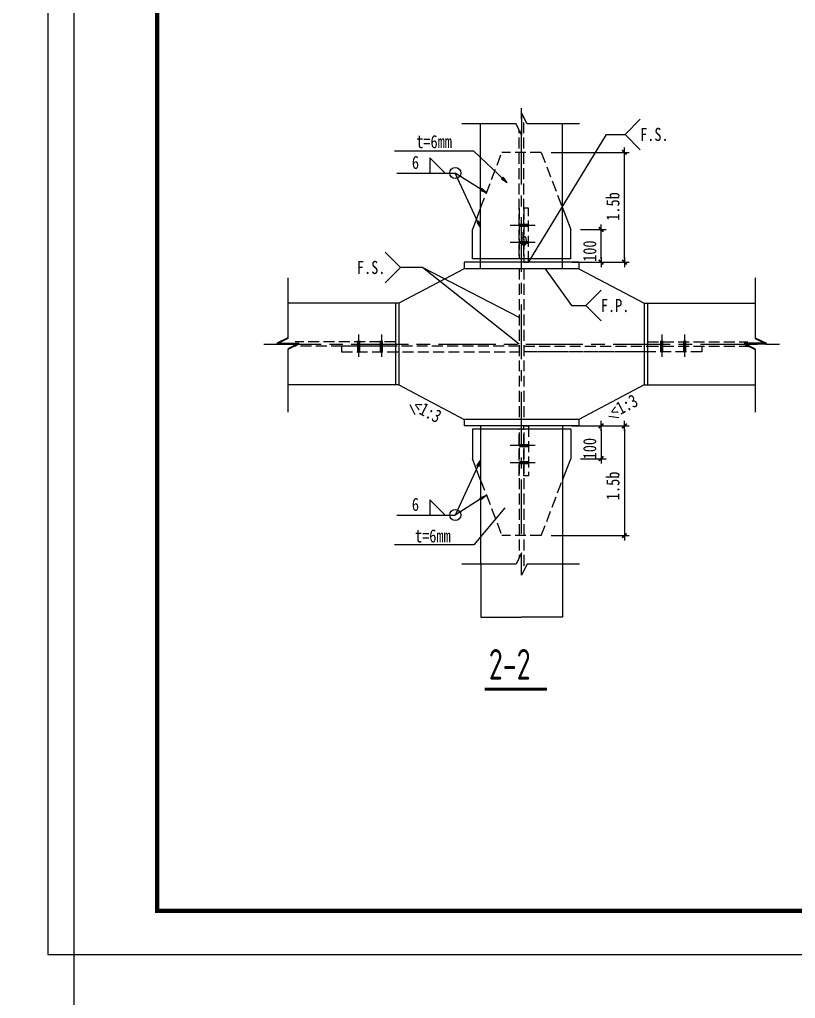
# Model space of a CAD drawing. Extents: x -32169 to 443031, y -120117 to 204739.
# Drawn here: x 382981 to 400758, y -14521 to 7890 of the extents above; entities that cross this region are included whole.
import ezdxf
from ezdxf.enums import TextEntityAlignment as Align

# ---------------------------------------------------------------- set-up
doc = ezdxf.new("R2010")
doc.units = 0
doc.header["$LTSCALE"] = 1000
for name, pattern in [('CENTER', [2, 1.25, -0.25, 0.25, -0.25]), ('CONTINOUS', [0]), ('DASH', [0.35, 0.25, -0.1])]:
    doc.linetypes.add(name, pattern=pattern)
doc.layers.get('0').update_dxf_attribs({"linetype": 'CONTINUOUS'})
doc.layers.get('Defpoints').update_dxf_attribs({"linetype": 'CONTINUOUS'})
for name, color, linetype in [('cen', 1, 'CENTER'), ('DIM', 3, 'CONTINUOUS'), ('DIM_SYMB', 3, 'CONTINOUS'), ('hide', 30, 'DASH'), ('note', 2, 'CONTINUOUS'), ('objs', 7, 'CONTINUOUS'), ('PUB_TEXT', 7, 'CONTINUOUS'), ('PUB_TITLE', 3, 'CONTINUOUS')]:
    doc.layers.add(name, color=color, linetype=linetype)
doc.styles.add('TSSD_Dimension', font='Tssdeng.shx', dxfattribs={"width": 0.7, "bigfont": 'hztxt.shx'})
doc.dimstyles.get("Standard").update_dxf_attribs({"dimtxt": 0.18, "dimasz": 0.18, "dimexe": 0.18, "dimexo": 0.0625, "dimgap": 0.09, "dimtad": 0, "dimtih": 1, "dimtoh": 1, "dimdec": 4, "dimzin": 0, "dimdsep": 46, "dimtxsty": 'Standard', "dimcen": 0.09, "dimadec": 0, "dimazin": 0, "dimtfac": 1, "dimtdec": 4, "dimtofl": 0, "dimtmove": 0, "dimatfit": 3, "dimfxl": 1, "dimtolj": 1, "dimtzin": 0, "dimarcsym": 0})

# ---------------------------------------------------------------- blocks, each defined once
blk = doc.blocks.new('*D1268')
at = {"layer": 'Defpoints', "color": 0}
for p in [(393546, -4576), (395421, -4576), (395421, -5795)]:
    blk.add_point(p, dxfattribs=at)
at = {"layer": 'DIM', "color": 0, "lineweight": -2}
for p, q in [((393546, -4576), (393546, -5795)), ((395421, -4576), (395421, -5795)), ((393546, -5795), (394483, -5795)), ((395420, -5795), (394483, -5795))]:
    blk.add_line(p, q, dxfattribs=at)
at = {"layer": 'DIM', "color": 0}
for points in [[(393546, -5795), (393546, -5795), (393546, -5795)], [(395420, -5795), (395420, -5795), (395421, -5795)]]:
    blk.add_solid(points, dxfattribs=at)
at = {"layer": 'DIM', "color": 0, "insert": (394483, -5795), "char_height": 0.18, "attachment_point": 5}
blk.add_mtext('\\A1;b', dxfattribs=at)
blk = doc.blocks.new('weld2')
at = {"layer": 'DIM'}
for p, q in [((7.6, 3.5), (7.6, 0)), ((11.1, 0), (7.6, 3.5)), ((0, 0), (13.39, 0))]:
    blk.add_line(p, q, dxfattribs=at)
at = {"layer": 'note', "color": 2, "width": 0.8}
blk.add_attdef('WELD_THK', text='', height=3, dxfattribs=at).set_placement((4.27, 2.41), align=Align.MIDDLE)
blk = doc.blocks.new('weld_note2')
at = {"layer": 'DIM'}
blk.add_circle((0, 0), 1.27, dxfattribs=at)
blk = doc.blocks.new('weld_note5')
at = {"layer": 'DIM'}
for q in [(-3.5, 3.5), (-3.5, -3.5)]:
    blk.add_line((0, 0), q, dxfattribs=at)
at = {"layer": 'note', "color": 2, "width": 0.8}
blk.add_attdef('NOTE', text='', height=3, dxfattribs=at).set_placement((-6.72, 0), align=Align.MIDDLE)
blk = doc.blocks.new('_DIMX')
blk.add_line((-150, 0), (150, 0))
at = {"const_width": 50}
blk.add_lwpolyline([(-70, -70), (70, 70)], dxfattribs=at)
blk = doc.blocks.new('weld_note6')
at = {"layer": 'DIM'}
for q in [(3.5, 3.5), (3.5, -3.5)]:
    blk.add_line((0, 0), q, dxfattribs=at)
at = {"layer": 'note', "color": 2, "width": 0.8}
blk.add_attdef('NOTE', text='', height=3, dxfattribs=at).set_placement((6.72, 0), align=Align.MIDDLE)

msp = doc.modelspace()

# ---------------------------------------------------------------- linework, layer by layer
for p, q in [((393170.52434, 2337.02469), (393170.52434, 2187.02469)), ((395795.52434, 2337.02469), (395795.52434, 2187.02469)), ((393170.52434, -1262.97531), (393170.52434, -1412.97531)), ((395795.52434, -1262.97531), (395795.52434, -1412.97531))]:
    msp.add_line(p, q)
at = {"layer": 'cen'}
for p, q in [((394483.02434, -3886.51545), (394483.02434, 5951.56484)), ((394791.96665, 3179.31748), (394224.08203, 3179.31748)), ((394791.96665, 2787.02469), (394224.08203, 2787.02469)), ((390747.80626, 682.18206), (390747.80626, 166.79892)), ((391272.80626, 682.18206), (391272.80626, 166.79892)), ((397693.24242, 682.18206), (397693.24242, 166.79892)), ((398218.24242, 682.18206), (398218.24242, 166.79892)), ((388579.17544, 462.02469), (400560.14058, 462.02469)), ((388639.6576, 462.02469), (400560.14058, 462.02469)), ((394791.96665, -1862.97531), (394224.08203, -1862.97531)), ((394791.96665, -2255.26809), (394224.08203, -2255.26809))]:
    msp.add_line(p, q, dxfattribs=at)
at = {"layer": 'DIM'}
for p, q in [((394483.02434, 5752.97588), (394483.02434, 5246.72588)), ((394609.58684, 5499.85088), (394483.02434, 5752.97588)), ((394356.46184, 5499.85088), (393111.52346, 5499.85088)), ((394483.02434, 5246.72588), (394356.46184, 5499.85088)), ((395813.44234, 5499.85088), (394609.58684, 5499.85088)), ((396431.81485, 5261.14457), (396854.00493, 5261.14457)), ((394098.49459, 4209.36866), (393385.75292, 4879.37871)), ((395158.02434, 4849.52469), (396950.28391, 4849.52469)), ((396837.78391, 2412.02469), (396837.78391, 4774.52469)), ((393614.58916, 3962.41055), (392963.09042, 4377.35274)), ((393513.87965, 3193.83316), (392963.09042, 4377.35274)), ((394060.97197, 4278.95352), (394026.72558, 4242.52298)), ((394153.14041, 4157.99907), (394060.97197, 4278.95352)), ((394026.72558, 4242.52298), (394153.14041, 4157.99907)), ((393564.76004, 4023.78691), (393537.90004, 3981.61416)), ((393537.90004, 3981.61416), (393677.84829, 3922.12055)), ((393677.84829, 3922.12055), (393564.76004, 4023.78691)), ((393504.90069, 3272.37854), (393459.56925, 3251.28209)), ((393459.56925, 3251.28209), (393545.52434, 3125.83599)), ((393545.52434, 3125.83599), (393504.90069, 3272.37854)), ((395833.02434, 3087.02469), (396417.77609, 3087.02469)), ((396305.27609, 2412.02469), (396305.27609, 3012.02469)), ((393545.52434, 2184.68166), (393545.52434, 2711.29448)), ((395420.52434, 2184.68166), (395420.52434, 2711.29448)), ((395645.52434, 2337.02469), (396950.28391, 2337.02469)), ((395645.52434, 2337.02469), (396417.77609, 2337.02469)), ((392211.89124, 2215.12067), (391708.92545, 2215.12067)), ((389127.59397, 1979.94269), (389127.59397, 588.58719)), ((399838.45471, 1979.94269), (399838.45471, 588.58719)), ((395630.2104, 1341.52338), (395954.27066, 1341.52338)), ((389127.59397, 604.80226), (388874.46897, 478.23976)), ((389127.59397, 588.58719), (388874.46897, 462.02469)), ((388874.46897, 478.23976), (389380.71897, 478.23976)), ((388874.46897, 462.02469), (389380.71897, 462.02469)), ((389380.71897, 478.23976), (389127.59397, 351.67726)), ((389380.71897, 462.02469), (389127.59397, 335.46219)), ((400091.57971, 478.23976), (399585.32971, 478.23976)), ((400091.57971, 478.23976), (399585.32971, 478.23976)), ((399585.32971, 478.23976), (399838.45471, 351.67726)), ((400091.57971, 462.02469), (399585.32971, 462.02469)), ((400091.57971, 462.02469), (399585.32971, 462.02469)), ((399585.32971, 462.02469), (399838.45471, 335.46219)), ((400091.57971, 462.02469), (399585.32971, 462.02469)), ((399838.45471, 604.80226), (400091.57971, 478.23976)), ((399838.45471, 604.80226), (400091.57971, 478.23976)), ((399838.45471, 588.58719), (400091.57971, 462.02469)), ((399838.45471, 588.58719), (400091.57971, 462.02469)), ((399838.45471, 588.58719), (400091.57971, 462.02469)), ((389127.59397, 335.46219), (389127.59397, -1096.97619)), ((399838.45471, 335.46219), (399838.45471, -1096.97619)), ((395645.52434, -1412.97531), (396950.28391, -1412.97531)), ((395645.52434, -1412.97531), (396417.77609, -1412.97531)), ((396305.27609, -1487.97531), (396305.27609, -2087.97531)), ((396837.78391, -1487.97531), (396837.78391, -3850.47531)), ((393459.56925, -2327.2327), (393545.52434, -2201.78661)), ((393545.52434, -2201.78661), (393504.90069, -2348.32916)), ((395833.02434, -2162.97531), (396417.77609, -2162.97531)), ((393513.87965, -2269.78377), (392963.09042, -3453.30335)), ((393504.90069, -2348.32916), (393459.56925, -2327.2327)), ((393614.58916, -3038.36116), (392963.09042, -3453.30335)), ((393537.90004, -3057.56478), (393677.84829, -2998.07117)), ((393564.76004, -3099.73753), (393537.90004, -3057.56478)), ((393677.84829, -2998.07117), (393564.76004, -3099.73753)), ((394098.49459, -3285.31927), (393385.75292, -4138.54742)), ((395158.02434, -3925.47531), (396950.28391, -3925.47531)), ((394483.02434, -4322.67649), (394356.46184, -4575.80149)), ((394483.02434, -4828.92649), (394483.02434, -4322.67649)), ((394356.46184, -4575.80149), (393111.52346, -4575.80149)), ((394609.58684, -4575.80149), (394483.02434, -4828.92649)), ((395813.44234, -4575.80149), (394609.58684, -4575.80149))]:
    msp.add_line(p, q, dxfattribs=at)
at = {"layer": 'DIM', "extrusion": (0, 0, -1)}
for p, q in [((393385.75292, 4879.37871), (391572.63256, 4879.37871)), ((393385.75292, -4138.54742), (391572.63256, -4138.54742))]:
    msp.add_line(p, q, dxfattribs=at)
at = {"layer": 'DIM'}
for points in [[(394026.72558, 4242.52298), (394153.14041, 4157.99907), (394060.97197, 4278.95352)], [(393537.90004, 3981.61416), (393677.84829, 3922.12055), (393564.76004, 4023.78691)], [(393459.56925, 3251.28209), (393545.52434, 3125.83599), (393504.90069, 3272.37854)], [(393459.56925, -2327.2327), (393545.52434, -2201.78661), (393504.90069, -2348.32916)], [(393537.90004, -3057.56478), (393677.84829, -2998.07117), (393564.76004, -3099.73753)]]:
    msp.add_solid(points, dxfattribs=at)
at = {"layer": 'DIM_SYMB', "const_width": 70}
msp.add_lwpolyline([(393640.55438, -7441.35319), (395068.63203, -7441.35319)], dxfattribs=at)
at = {"layer": 'hide'}
for p, q in [((394535.52434, 2487.02469), (394535.52434, 5647.97588)), ((394430.52434, 2487.02469), (394430.52434, 5351.72588)), ((393545.52434, 3576.60803), (394033.02434, 4849.52469)), ((394933.02434, 4849.52469), (394033.02434, 4849.52469)), ((394933.02434, 4849.52469), (395420.52434, 3576.60803)), ((394430.52434, 3572.67017), (394430.52434, 2412.02469)), ((394535.52434, 3572.67017), (394535.52434, 2337.02469)), ((394535.52434, 3572.67017), (394535.52434, 2337.02469)), ((394640.52434, 3572.67017), (394535.52434, 3572.67017)), ((394640.52434, 2337.02469), (394640.52434, 3572.67017)), ((394535.52434, 2337.02469), (394640.52434, 2337.02469)), ((394535.52434, 2337.02469), (394640.52434, 2337.02469)), ((394430.52434, 2187.02469), (394430.52434, -1262.97531)), ((394535.52434, 2187.02469), (394535.52434, -1262.97531)), ((391595.52434, 512.81445), (389298.33713, 512.81445)), ((397370.52434, 512.81445), (399667.71155, 512.81445)), ((391421.36559, 411.23494), (389246.70933, 411.23494)), ((397370.52434, 411.23494), (399719.33935, 411.23494)), ((394430.52434, -2554.96844), (394430.52434, -1487.97531)), ((394430.52434, -1562.97531), (394430.52434, -4427.67649)), ((394535.52434, -2554.96844), (394535.52434, -1412.97531)), ((394535.52434, -2554.96844), (394535.52434, -1412.97531)), ((394535.52434, -1412.97531), (394640.52434, -1412.97531)), ((394535.52434, -1412.97531), (394640.52434, -1412.97531)), ((394535.52434, -1562.97531), (394535.52434, -4723.92649)), ((394640.52434, -1412.97531), (394640.52434, -2554.96844)), ((393545.52434, -2652.55864), (394033.02434, -3925.47531)), ((394640.52434, -2554.96844), (394535.52434, -2554.96844)), ((394933.02434, -3925.47531), (395420.52434, -2652.55864)), ((394933.02434, -3925.47531), (394033.02434, -3925.47531))]:
    msp.add_line(p, q, dxfattribs=at)
for points in [[(390356.41159, 411.23494), (390356.41159, 279.97841), (394430.52434, 279.97841)], [(394430.52434, 411.23494), (390356.41159, 411.23494)], [(394535.52434, 411.23494), (397370.52434, 411.23494)], [(398609.63709, 411.23494), (398609.63709, 279.97841), (394535.52434, 279.97841)], [(397295.52434, 279.97841), (394535.52434, 279.97841)]]:
    msp.add_lwpolyline(points, dxfattribs=at)
at = {"layer": 'note', "color": 0}
for p, q in [((391920.29259, -921.30257), (392035.17236, -1151.12625)), ((396485.98061, -1187.60896), (396711.33955, -1218.55097))]:
    msp.add_line(p, q, dxfattribs=at)
at = {"layer": 'objs', "color": 0}
for p, q in [((393545.52434, 2337.02469), (393545.52434, 5499.85088)), ((395420.52434, 2337.02469), (395420.52434, 5499.85088)), ((393545.52434, 3576.60803), (393358.02434, 3087.02469)), ((395420.52434, 3576.60803), (395608.02434, 3087.02469)), ((394430.52434, 3179.31748), (394640.52434, 3179.31748)), ((394535.52434, 3179.31748), (394430.52434, 3179.31748)), ((393358.02434, 2412.02469), (393358.02434, 3087.02469)), ((395608.02434, 2412.02469), (395608.02434, 3087.02469)), ((394430.52434, 2787.02469), (394640.52434, 2787.02469)), ((394535.52434, 2787.02469), (394430.52434, 2787.02469)), ((395795.52434, 2337.02469), (393170.52434, 2337.02469)), ((395608.02434, 2412.02469), (393358.02434, 2412.02469)), ((393170.52434, 2187.02469), (391670.52434, 1399.52469)), ((395795.52434, 2187.02469), (393170.52434, 2187.02469)), ((395795.52434, 2187.02469), (397295.52434, 1399.52469)), ((391670.52434, 1399.52469), (389127.59397, 1399.52469)), ((391595.52434, 1399.52469), (391595.52434, -475.47531)), ((391670.52434, 1399.52469), (391670.52434, -475.47531)), ((397295.52434, 1399.52469), (399838.45471, 1399.52469)), ((397295.52434, 1399.52469), (397295.52434, -475.47531)), ((397370.52434, 1399.52469), (397370.52434, -475.47531)), ((390747.80626, 425.73976), (390747.80626, 530.73976)), ((391272.80626, 425.73976), (391272.80626, 530.73976)), ((397693.24242, 425.73976), (397693.24242, 530.73976)), ((398218.24242, 425.73976), (398218.24242, 530.73976)), ((391670.52434, -475.47531), (389127.59397, -475.47531)), ((391670.52434, -475.47531), (393170.52434, -1262.97531)), ((397295.52434, -475.47531), (395795.52434, -1262.97531)), ((397295.52434, -475.47531), (399838.45471, -475.47531)), ((395795.52434, -1262.97531), (393170.52434, -1262.97531)), ((395795.52434, -1412.97531), (393170.52434, -1412.97531)), ((395608.02434, -1487.97531), (393358.02434, -1487.97531)), ((393358.02434, -1487.97531), (393358.02434, -2162.97531)), ((393545.52434, -1412.97531), (393545.52434, -4575.80149)), ((395420.52434, -1412.97531), (395420.52434, -4575.80149)), ((395608.02434, -1487.97531), (395608.02434, -2162.97531)), ((394430.52434, -1862.97531), (394640.52434, -1862.97531)), ((394535.52434, -1862.97531), (394430.52434, -1862.97531)), ((393545.52434, -2652.55864), (393358.02434, -2162.97531)), ((395420.52434, -2652.55864), (395608.02434, -2162.97531)), ((394430.52434, -2255.26809), (394640.52434, -2255.26809)), ((394535.52434, -2255.26809), (394430.52434, -2255.26809))]:
    msp.add_line(p, q, dxfattribs=at)
at = {"layer": 'objs', "color": 0, "const_width": 75}
for points in [[(394430.52434, 3179.31748), (394640.52434, 3179.31748)], [(394430.52434, 2787.02469), (394640.52434, 2787.02469)], [(390747.80626, 539.07097), (390747.80626, 279.97841)], [(391272.80626, 539.07097), (391272.80626, 279.97841)], [(397693.24242, 539.07097), (397693.24242, 279.97841)], [(398218.24242, 539.07097), (398218.24242, 279.97841)], [(394430.52434, -1862.97531), (394640.52434, -1862.97531)], [(394430.52434, -2255.26809), (394640.52434, -2255.26809)]]:
    msp.add_lwpolyline(points, dxfattribs=at)
at = {"layer": 'PUB_TITLE'}
for points in [[(300230.54765, -120116.90179), (384230.54765, -120116.90179), (384230.54765, 28483.09821), (300230.54765, 28483.09821)], [(383630.54765, -13516.90179), (443030.54765, -13516.90179), (443030.54765, 28483.09821), (383630.54765, 28483.09821)]]:
    msp.add_lwpolyline(points, close=True, dxfattribs=at)
at = {"layer": 'PUB_TITLE', "const_width": 100}
msp.add_lwpolyline([(386130.54765, -12516.90179), (442030.54765, -12516.90179), (442030.54765, 27483.09821), (386130.54765, 27483.09821)], close=True, dxfattribs=at)

# ---------------------------------------------------------------- block references
at = {"layer": 'DIM', "xscale": 100, "yscale": 100, "zscale": 100}
for name, p, values in [('weld_note6', (396854.00493, 5261.14457), {'NOTE': 'F.S.'}), ('weld_note5', (391708.92545, 2215.12067), {'NOTE': 'F.S.'}), ('weld_note6', (395954.27081, 1341.52352), {'NOTE': 'F.P.'})]:
    msp.add_blockref(name, p, dxfattribs=at).add_auto_attribs(values)
at = {"layer": 'DIM', "ltscale": 2}
for p, xscale, yscale, zscale, rotation in [((396837.78391, 4849.52469), 0.7499999995343387, 0.7499999995343387, 0.7499999995343387, 90), ((396305.27609, 3087.02469), 0.7499999995343387, 0.7499999995343387, 0.7499999995343387, 90), ((396305.27609, 2337.02469), 0.7499999995343387, 0.7499999995343387, 0.7499999995343387, 270), ((396837.78391, 2337.02469), 0.7499999995343387, 0.7499999995343387, 0.7499999995343387, 270), ((396305.27609, -1412.97531), -0.7499999995343387, 0.7499988819472492, 0.7499995976688637, 270), ((396837.78391, -1412.97531), -0.7499999995343387, 0.7499988819472492, 0.7499995976688637, 270), ((396305.27609, -2162.97531), -0.7499999995343387, 0.7499988819472492, 0.7499995976688637, 90), ((396837.78391, -3925.47531), -0.7499999995343387, 0.7499988819472492, 0.7499995976688637, 90)]:
    msp.add_blockref('_DIMX', p, dxfattribs=dict(at, xscale=xscale, yscale=yscale, zscale=zscale, rotation=rotation))
at = {"layer": 'objs', "xscale": 100, "yscale": 100, "zscale": 100}
for p in [(391624.11933, 4377.35274), (391624.11933, -3453.30335)]:
    msp.add_blockref('weld2', p, dxfattribs=at).add_auto_attribs({'WELD_THK': '6'})
for p in [(392963.09042, 4377.35274), (392963.09042, -3453.30335)]:
    msp.add_blockref('weld_note2', p, dxfattribs=at)

# ---------------------------------------------------------------- texts
at = {"layer": 'note', "color": 0, "width": 0.8}
for p in [(392478.18951, 5094.70181), (392449.8701, -3933.22737)]:
    msp.add_text('t=6mm', height=300, dxfattribs=at).set_placement(p, align=Align.MIDDLE)
msp.add_text('b', height=300, dxfattribs=at).set_placement((394457.64339, 2711.29448))
for rotation, p in [(27.699472819, (396822.89481, -956.87222)), (332.300527181, (392323.42164, -1072.75977))]:
    msp.add_text('<1:3', height=300, rotation=rotation, dxfattribs=at).set_placement(p, align=Align.MIDDLE)
at = {"layer": 'objs', "color": 0, "width": 0.8}
for s, p in [('1.5b', (396725.28391, 3284.70326)), ('100 ', (396192.77609, 2343.09324)), ('100 ', (396192.77609, -2178.69679)), ('1.5b', (396725.28391, -3112.49182))]:
    msp.add_text(s, height=300, rotation=90, dxfattribs=at).set_placement(p)
at = {"layer": 'PUB_TEXT', "style": 'TSSD_Dimension', "width": 0.7}
msp.add_text('2-2', height=700, dxfattribs=at).set_placement((393733.12898, -7221.60635))

# ---------------------------------------------------------------- dimensions: what is measured, and where the dimension line sits
at = {"layer": 'DIM'}
dim = msp.add_linear_dim(base=(395420.52434, -5794.83598), p1=(393545.52434, -4575.80149), p2=(395420.52434, -4575.80149), text='b', dimstyle='Standard', dxfattribs=at)
dim.commit()
dim.dimension.update_dxf_attribs({"geometry": '*D1268', "text_midpoint": (394483.02434, -5794.83598)})

# ---------------------------------------------------------------- leaders
for points in [[(394647.34225, 2347.2357), (396431.81485, 5261.14457)], [(394430.52434, 462.02469), (392211.89124, 2215.12067)], [(394430.52434, 1065.79817), (392211.89124, 2215.12067)], [(395021.66383, 2187.02469), (395630.2104, 1341.52338)]]:
    msp.add_leader(points, dimstyle='Standard', dxfattribs=at)
msp.add_leader([(394098.49459, -3285.31927), (393385.75292, -4138.54742)], dimstyle='Standard', override={"dimgap": 1.5, "dimtad": 0}, dxfattribs=at)

doc.saveas('drawing.dxf')
